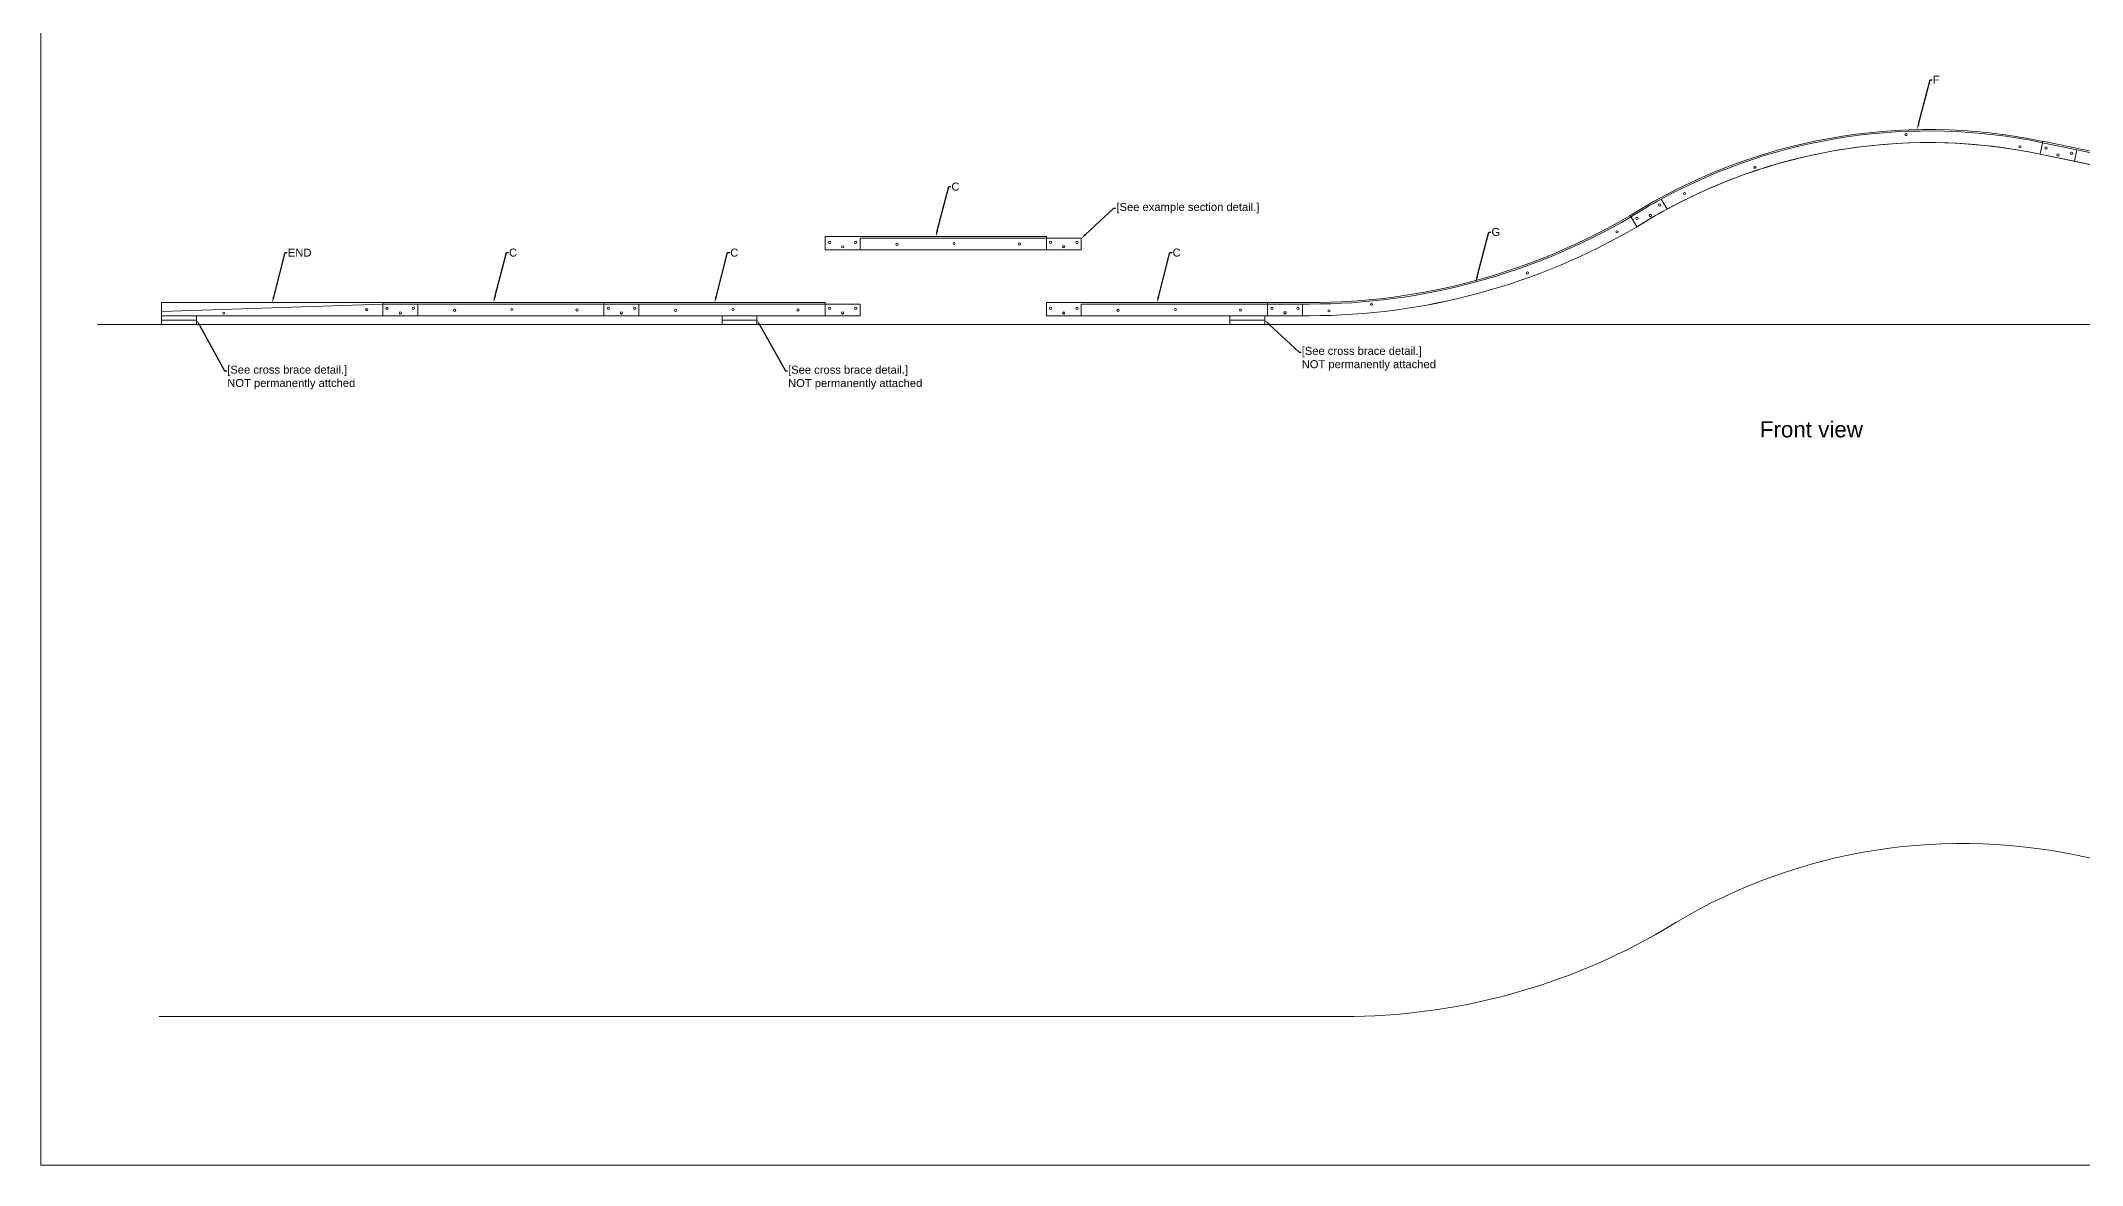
# Model space of a CAD drawing. Header units: millimetres. Extents: x 0 to 39105, y 0 to 9815.
# Drawn here: x 0 to 8908, y 0 to 4908 of the extents above; entities that cross this region are included whole.
import ezdxf
from ezdxf import colors
from ezdxf.entities.mleader import LeaderData, LeaderLine
from ezdxf.math import Vec2, Vec3

# ---------------------------------------------------------------- set-up
doc = ezdxf.new("R2010")
doc.units = ezdxf.units.MM
for name, color, linetype, lineweight in [('newTrack', 7, 'Continuous', 20), ('notes', 7, 'Continuous', 20), ('registration marking', 7, 'Continuous', 20)]:
    doc.layers.add(name, color=color, linetype=linetype, lineweight=lineweight)
doc.styles.add('Arial', font='arial.ttf')

# ---------------------------------------------------------------- blocks, each defined once
blk = doc.blocks.new('*U24')
at = {"layer": 'newTrack'}
blk.add_circle((0, 0), 0.2, dxfattribs=at)
blk = doc.blocks.new('attachmentPoints_0.4_diameter')
for p in [(-2.25, 0.75), (0, 0), (2.25, 0.75)]:
    blk.add_blockref('*U24', p)
blk = doc.blocks.new('E1')
at = {"layer": 'newTrack'}
blk.add_lwpolyline([(1438.49, -1591.5), (1418.19, -1587.27), (1417.79, -1589.23), (1438.09, -1593.46), (1438.49, -1591.5)], dxfattribs=at)
at = {"layer": 'registration marking', "color": 7, "transparency": 33554687}
blk.add_circle((1425.36, -1589.84), 0.19, dxfattribs=at)
at = {"rotation": 348.2202802125964}
blk.add_blockref('attachmentPoints_0.4_diameter', (1435.25, -1592.36), dxfattribs=at)
blk = doc.blocks.new('E2')
at = {"layer": 'newTrack'}
blk.add_lwpolyline([(1389.4, -1560.52), (1388.94, -1562.73), (1409.24, -1566.96), (1409.7, -1564.76)], close=True, dxfattribs=at)
at = {"layer": 'registration marking', "color": 7, "transparency": 33554687}
blk.add_circle((1402.39, -1564.56), 0.19, dxfattribs=at)
at = {"rotation": 348.2202802125964}
blk.add_blockref('attachmentPoints_0.4_diameter', (1391.98, -1562.85), dxfattribs=at)
blk = doc.blocks.new('F1')
at = {"layer": 'newTrack'}
blk.add_lwpolyline([(1365.05, -1527.24, -0.177849), (1429.18, -1517.78), (1435.05, -1519.01), (1435.46, -1517.05), (1429.58, -1515.82, 0.178024), (1364.04, -1525.51)], format="xyb", close=True, dxfattribs=at)
at = {"layer": 'registration marking', "color": 7, "transparency": 33554687}
for centre in [(1406.13, -1514.42), (1425.68, -1516.53), (1380.15, -1520.03), (1368.1, -1524.55)]:
    blk.add_circle(centre, 0.19, dxfattribs=at)
at = {"rotation": 348.2202802125964}
blk.add_blockref('attachmentPoints_0.4_diameter', (1432.22, -1517.91), dxfattribs=at)
blk = doc.blocks.new('C1')
at = {"layer": 'newTrack'}
blk.add_lwpolyline([(1541.11, -1570.67), (1508.2, -1589.67), (1507.2, -1587.94), (1540.11, -1568.94)], close=True, dxfattribs=at)
at = {"layer": 'registration marking', "color": 7, "transparency": 33554687}
for centre in [(1531.39, -1575.14), (1521.66, -1580.67), (1513.22, -1585.71)]:
    blk.add_circle(centre, 0.19, dxfattribs=at)
at = {"rotation": 29.99999995973561}
blk.add_blockref('attachmentPoints_0.4_diameter', (1538.26, -1571.74), dxfattribs=at)
blk = doc.blocks.new('C2')
at = {"layer": 'newTrack'}
blk.add_lwpolyline([(1485.86, -1583.83), (1518.77, -1564.83), (1519.9, -1566.78), (1486.99, -1585.78)], close=True, dxfattribs=at)
at = {"layer": 'registration marking', "color": 7, "transparency": 33554687}
for centre in [(1515.38, -1568.25), (1505.65, -1573.78), (1497.2, -1578.82)]:
    blk.add_circle(centre, 0.19, dxfattribs=at)
at = {"rotation": 29.99999995973561}
blk.add_blockref('attachmentPoints_0.4_diameter', (1489.34, -1583.85), dxfattribs=at)
blk = doc.blocks.new('END1')
at = {"layer": 'newTrack'}
blk.add_lwpolyline([(1095.16, -1516.52), (1095.16, -1518.52), (1051.16, -1518.52), (1051.16, -1517.77), (1089.16, -1516.52)], close=True, dxfattribs=at)
at = {"layer": 'registration marking', "color": 7, "transparency": 33554687}
for centre in [(1061.85, -1518.07), (1086.41, -1517.49)]:
    blk.add_circle(centre, 0.19, dxfattribs=at)
blk.add_blockref('attachmentPoints_0.4_diameter', (1092.16, -1518.02))
blk = doc.blocks.new('END2')
at = {"layer": 'newTrack'}
blk.add_lwpolyline([(1133.03, -1530.22), (1095.03, -1530.22), (1095.03, -1527.97), (1133.03, -1527.97), (1133.03, -1530.22), (1133.03, -1527.97)], dxfattribs=at)
at = {"layer": 'registration marking', "color": 7, "transparency": 33554687}
for centre in [(1130.27, -1529.2), (1105.71, -1529.77)]:
    blk.add_circle(centre, 0.19, dxfattribs=at)
blk = doc.blocks.new('F2')
at = {"layer": 'newTrack'}
blk.add_lwpolyline([(1703.41, -2340.18), (1702.95, -2342.38, 0.194368), (1633.66, -2354.87), (1632.52, -2352.93, -0.194178)], format="xyb", close=True, dxfattribs=at)
at = {"layer": 'registration marking', "color": 7, "transparency": 33554687}
for centre in [(1679.9, -2339.01), (1699.46, -2341.12), (1653.92, -2344.63), (1641.88, -2349.15)]:
    blk.add_circle(centre, 0.19, dxfattribs=at)
at = {"rotation": 30.42041245312843}
blk.add_blockref('attachmentPoints_0.4_diameter', (1635.99, -2352.92), dxfattribs=at)
blk = doc.blocks.new('G1')
at = {"layer": 'newTrack'}
blk.add_lwpolyline([(1736.56, -2371.79, 0.015901), (1731.3, -2374.88, -0.133392), (1676.17, -2389.83), (1674.94, -2389.83), (1674.94, -2391.83), (1676.16, -2391.83, 0.133468), (1732.34, -2376.59, -0.016157), (1737.57, -2373.52)], format="xyb", close=True, dxfattribs=at)
at = {"layer": 'registration marking', "color": 7, "transparency": 33554687}
for centre in [(1728.97, -2377.41), (1728.97, -2377.41), (1713.61, -2384.48), (1713.61, -2384.48), (1679.49, -2390.99), (1679.49, -2390.99), (1686.8, -2389.86), (1686.8, -2389.86)]:
    blk.add_circle(centre, 0.19, dxfattribs=at)
at = {"rotation": 30.42041245313343}
blk.add_blockref('attachmentPoints_0.4_diameter', (1734.73, -2374.61), dxfattribs=at)
blk = doc.blocks.new('G2')
at = {"layer": 'newTrack'}
blk.add_lwpolyline([(1493.51, -2345.36), (1493.51, -2347.61), (1500.73, -2347.61, 0.133468), (1556.9, -2332.37, -0.000194), (1556.96, -2332.33), (1555.82, -2330.39, 0.00028), (1555.73, -2330.45, -0.133382), (1500.73, -2345.36), (1493.51, -2345.36)], format="xyb", dxfattribs=at)
at = {"layer": 'registration marking', "color": 7, "transparency": 33554687}
for centre in [(1553.53, -2333.19), (1538.17, -2340.26), (1511.36, -2345.64), (1504.05, -2346.77)]:
    blk.add_circle(centre, 0.19, dxfattribs=at)
blk.add_blockref('attachmentPoints_0.4_diameter', (1496.51, -2347.11))
blk = doc.blocks.new('BASE-BLOCK')
at = {"layer": 'notes'}
for points in [[(1157.03, -575.46), (1163.03, -575.46), (1163.03, -574.71), (1157.03, -574.71)], [(1157.03, -576.21), (1163.03, -576.21), (1163.03, -575.46), (1157.03, -575.46)]]:
    blk.add_lwpolyline(points, close=True, dxfattribs=at)

msp = doc.modelspace()

# ---------------------------------------------------------------- linework, layer by layer
at = {"lineweight": 20}
msp.add_line((247.1, 3669.6), (15709.2, 3669.6), dxfattribs=at)
at = {"layer": 'newTrack', "lineweight": 20}
msp.add_lwpolyline([(13937.9, 2918.1), (13103.7, 2694.6, 0.065543), (12699.4, 2527.1), (12556.3, 2444.5), (10753.7, 1403.8, -0.186063), (9547.5, 1214.5), (8882.5, 1353.1, 0.194501), (7083.8, 1028.4, -0.133369), (5683.7, 648.9), (516.4, 648.9)], format="xyb", dxfattribs=at)
at = {"layer": 'notes', "color": 7, "linetype": 'Continuous', "lineweight": 20, "transparency": 33554687, "flags": 128}
msp.add_lwpolyline([(0, 9815.4), (19105.2, 9815.4), (19105.2, 0), (0, 0)], close=True, dxfattribs=at)

# ---------------------------------------------------------------- block references
at = {"layer": 'newTrack', "lineweight": 20, "xscale": 25.4, "yscale": 25.4, "zscale": 25.4}
for name, p in [('F2', (-34530.1, 63909.5)), ('F1', (-27576.1, 42964.8)), ('E2', (-26554.2, 44106.3)), ('E1', (-27137.7, 44748.3)), ('G1', (-37038.1, 64460.3)), ('G2', (-32582, 63337.1)), ('END2', (-27286.5, 42575.3)), ('END1', (-26172.5, 42278.1))]:
    msp.add_blockref(name, p, dxfattribs=at)
at = {"layer": 'newTrack', "lineweight": 20, "xscale": 25.4, "yscale": 25.4, "zscale": 25.4, "rotation": 330.0000000402641}
for name, p in [('C2', (-9147.3, 57763.1)), ('C1', (-9412, 58118.1)), ('C2', (-11077.7, 57475)), ('C1', (-11342.4, 57829.9)), ('C2', (-10112.5, 57475)), ('C1', (-10377.2, 57829.9)), ('C2', (-8182.1, 57475)), ('C1', (-8446.8, 57829.9))]:
    msp.add_blockref(name, p, dxfattribs=at)
at = {"layer": 'notes', "lineweight": 20, "transparency": 33554687, "xscale": 25.4, "yscale": 25.4, "zscale": 25.4}
for p in [(-28861.4, 18305.3), (-26415.8, 18305.3), (-24200.4, 18305.3)]:
    msp.add_blockref('BASE-BLOCK', p, dxfattribs=at)

# ---------------------------------------------------------------- texts
at = {"layer": 'notes', "lineweight": 20, "transparency": 33554687, "style": 'Arial'}
msp.add_text('Front view ', height=69.85, dxfattribs=at).set_placement((7501.1, 3176.8))

# ---------------------------------------------------------------- leaders
at = {"layer": 'notes', "lineweight": 20, "transparency": 33554687}
ml = msp.add_multileader_mtext('Standard', dxfattribs=at)
ml.set_content('F', color=256, style='Arial')
ml.set_leader_properties()
ml.build(insert=Vec2(0, 0))
ml.multileader.update_dxf_attribs({"text_right_attachment_type": 6, "dogleg_length": 0.36, "arrow_head_size": 25.4})
ctx = ml.context
ctx.base_point, ctx.char_height, ctx.arrow_head_size, ctx.landing_gap_size, ctx.plane_origin = Vec3(8253.9, 4738.1), 34.9, 25.4, 2.29, Vec3(7867, 5215.4)
ctx.right_attachment = 6
notes = []
notes.append((ctx, [(0, (1, 1, 0), (8244.7, 4738.1), (1, 0), 9.14, [(0, [(8187.9, 4520)], 0, [])])]))
ctx.mtext.insert, ctx.mtext.flow_direction = Vec3(8256.1, 4755.6), 5
ml = msp.add_multileader_mtext('Standard', dxfattribs=at)
ml.set_content('C', color=256, style='Arial')
ml.set_leader_properties()
ml.build(insert=Vec2(0, 0))
ml.multileader.update_dxf_attribs({"text_right_attachment_type": 6, "dogleg_length": 0.36, "arrow_head_size": 25.4})
ctx = ml.context
ctx.base_point, ctx.char_height, ctx.arrow_head_size, ctx.landing_gap_size, ctx.plane_origin = Vec3(3971.2, 4271.1), 34.9, 25.4, 2.29, Vec3(3584.3, 4748.4)
ctx.right_attachment = 6
notes.append((ctx, [(0, (1, 1, 0), (3962.1, 4271.1), (1, 0), 9.14, [(0, [(3905.3, 4053)], 0, [])])]))
ctx.mtext.insert, ctx.mtext.flow_direction = Vec3(3973.5, 4288.9), 5
ml = msp.add_multileader_mtext('Standard', dxfattribs=at)
ml.set_content('[See example section detail.]', color=256, style='Arial')
ml.set_leader_properties()
ml.build(insert=Vec2(0, 0))
ml.multileader.update_dxf_attribs({"text_right_attachment_type": 6, "dogleg_length": 0.36, "arrow_head_size": 25.4})
ctx = ml.context
ctx.base_point, ctx.char_height, ctx.arrow_head_size, ctx.landing_gap_size, ctx.plane_origin = Vec3(4691.3, 4177.6), 34.925, 25.4, 2.29, Vec3(4540.4, 4304.3)
ctx.right_attachment = 6
notes.append((ctx, [(0, (1, 1, 0), (4682.2, 4177.6), (1, 0), 9.14, [(0, [(4540.3, 4045.2)], 0, [])])]))
ctx.mtext.insert, ctx.mtext.flow_direction = Vec3(4693.6, 4200), 5
ml = msp.add_multileader_mtext('Standard', dxfattribs=at)
ml.set_content('G', color=256, style='Arial')
ml.set_leader_properties()
ml.build(insert=Vec2(0, 0))
ml.multileader.update_dxf_attribs({"text_right_attachment_type": 6, "dogleg_length": 0.36, "arrow_head_size": 25.4})
ctx = ml.context
ctx.base_point, ctx.char_height, ctx.arrow_head_size, ctx.landing_gap_size, ctx.plane_origin = Vec3(6327.9, 4073.1), 34.9, 25.4, 2.29, Vec3(5941, 4550.4)
ctx.right_attachment = 6
notes.append((ctx, [(0, (1, 1, 0), (6318.7, 4073.1), (1, 0), 9.14, [(0, [(6262, 3855)], 0, [])])]))
ctx.mtext.insert, ctx.mtext.flow_direction = Vec3(6330.2, 4090.8), 5
ml = msp.add_multileader_mtext('Standard', dxfattribs=at)
ml.set_content('END', color=256, style='Arial')
ml.set_leader_properties()
ml.build(insert=Vec2(0, 0))
ml.multileader.update_dxf_attribs({"text_right_attachment_type": 6, "dogleg_length": 0.36, "arrow_head_size": 25.4})
ctx = ml.context
ctx.base_point, ctx.char_height, ctx.arrow_head_size, ctx.landing_gap_size, ctx.plane_origin = Vec3(1075.6, 3983), 34.92, 25.4, 2.29, Vec3(688.7, 4460.3)
ctx.right_attachment = 6
notes.append((ctx, [(0, (1, 1, 0), (1066.5, 3983), (1, 0), 9.14, [(0, [(1009.7, 3764.9)], 0, [])])]))
ctx.mtext.insert, ctx.mtext.flow_direction = Vec3(1077.9, 4000.5), 5
ml = msp.add_multileader_mtext('Standard', dxfattribs=at)
ml.set_content('C', color=256, style='Arial')
ml.set_leader_properties()
ml.build(insert=Vec2(0, 0))
ml.multileader.update_dxf_attribs({"text_right_attachment_type": 6, "dogleg_length": 0.36, "arrow_head_size": 25.4})
ctx = ml.context
ctx.base_point, ctx.char_height, ctx.arrow_head_size, ctx.landing_gap_size, ctx.plane_origin = Vec3(2040.8, 3983), 34.9, 25.4, 2.29, Vec3(1653.9, 4460.3)
ctx.right_attachment = 6
notes.append((ctx, [(0, (1, 1, 0), (2031.7, 3983), (1, 0), 9.14, [(0, [(1974.9, 3764.9)], 0, [])])]))
ctx.mtext.insert, ctx.mtext.flow_direction = Vec3(2043.1, 4000.8), 5
ml = msp.add_multileader_mtext('Standard', dxfattribs=at)
ml.set_content('C', color=256, style='Arial')
ml.set_leader_properties()
ml.build(insert=Vec2(0, 0))
ml.multileader.update_dxf_attribs({"text_right_attachment_type": 6, "dogleg_length": 0.36, "arrow_head_size": 25.4})
ctx = ml.context
ctx.base_point, ctx.char_height, ctx.arrow_head_size, ctx.landing_gap_size, ctx.plane_origin = Vec3(3006, 3983), 34.9, 25.4, 2.29, Vec3(2619.1, 4460.3)
ctx.right_attachment = 6
notes.append((ctx, [(0, (1, 1, 0), (2996.9, 3983), (1, 0), 9.14, [(0, [(2940.1, 3764.9)], 0, [])])]))
ctx.mtext.insert, ctx.mtext.flow_direction = Vec3(3008.3, 4000.8), 5
ml = msp.add_multileader_mtext('Standard', dxfattribs=at)
ml.set_content('C', color=256, style='Arial')
ml.set_leader_properties()
ml.build(insert=Vec2(0, 0))
ml.multileader.update_dxf_attribs({"text_right_attachment_type": 6, "dogleg_length": 0.36, "arrow_head_size": 25.4})
ctx = ml.context
ctx.base_point, ctx.char_height, ctx.arrow_head_size, ctx.landing_gap_size, ctx.plane_origin = Vec3(4936.4, 3983), 34.9, 25.4, 2.29, Vec3(4549.5, 4460.3)
ctx.right_attachment = 6
notes.append((ctx, [(0, (1, 1, 0), (4927.3, 3983), (1, 0), 9.14, [(0, [(4870.5, 3764.9)], 0, [])])]))
ctx.mtext.insert, ctx.mtext.flow_direction = Vec3(4938.7, 4000.8), 5
ml = msp.add_multileader_mtext('Standard', dxfattribs=at)
ml.set_content('[See cross brace detail.]\\PNOT permanently attched', color=256, style='Arial')
ml.set_leader_properties()
ml.build(insert=Vec2(0, 0))
ml.multileader.update_dxf_attribs({"text_right_attachment_type": 6, "dogleg_length": 0.36, "arrow_head_size": 25.4})
ctx = ml.context
ctx.base_point, ctx.char_height, ctx.arrow_head_size, ctx.landing_gap_size, ctx.plane_origin = Vec3(811.2, 3467.3), 34.925, 25.4, 2.29, Vec3(660.3, 3594)
ctx.right_attachment = 6
notes.append((ctx, [(0, (1, 1, 0), (802.1, 3467.3), (1, 0), 9.14, [(0, [(679.5, 3688.7)], 0, [])])]))
ctx.mtext.insert, ctx.mtext.flow_direction = Vec3(813.5, 3489.9), 5
ml = msp.add_multileader_mtext('Standard', dxfattribs=at)
ml.set_content('[See cross brace detail.]\\PNOT permanently attached', color=256, style='Arial')
ml.set_leader_properties()
ml.build(insert=Vec2(0, 0))
ml.multileader.update_dxf_attribs({"text_right_attachment_type": 6, "dogleg_length": 0.36, "arrow_head_size": 25.4})
ctx = ml.context
ctx.base_point, ctx.char_height, ctx.arrow_head_size, ctx.landing_gap_size, ctx.plane_origin = Vec3(3258.4, 3467), 34.925, 25.4, 2.29, Vec3(3107.5, 3593.6)
ctx.right_attachment = 6
notes.append((ctx, [(0, (1, 1, 0), (3249.3, 3467), (1, 0), 9.14, [(0, [(3125.2, 3688.7)], 0, [])])]))
ctx.mtext.insert, ctx.mtext.flow_direction = Vec3(3260.7, 3489.5), 5
ml = msp.add_multileader_mtext('Standard', dxfattribs=at)
ml.set_content('[See cross brace detail.]\\PNOT permanently attached ', color=256, style='Arial')
ml.set_leader_properties()
ml.build(insert=Vec2(0, 0))
ml.multileader.update_dxf_attribs({"text_right_attachment_type": 6, "dogleg_length": 0.36, "arrow_head_size": 25.4})
ctx = ml.context
ctx.base_point, ctx.char_height, ctx.arrow_head_size, ctx.landing_gap_size, ctx.plane_origin = Vec3(5499.8, 3549.3), 34.925, 25.4, 2.29, Vec3(5348.9, 3676)
ctx.right_attachment = 6
notes.append((ctx, [(0, (1, 1, 0), (5490.7, 3549.3), (1, 0), 9.14, [(0, [(5340.6, 3688.7)], 0, [])])]))
ctx.mtext.insert, ctx.mtext.flow_direction = Vec3(5502.1, 3571.9), 5
for ctx, leaders in notes:
    for number, flags, end, landing, length, lines in leaders:
        leader = LeaderData()
        leader.index, (leader.has_last_leader_line, leader.has_dogleg_vector, leader.attachment_direction) = number, flags
        leader.last_leader_point, leader.dogleg_vector, leader.dogleg_length = Vec3(end), Vec3(landing), length
        for number, points, colour, breaks in lines:
            line = LeaderLine()
            line.index, line.vertices, line.color, line.breaks = number, Vec3.list(points), colors.encode_raw_color(colour), breaks
            leader.lines.append(line)
        ctx.leaders.append(leader)

doc.saveas('drawing.dxf')
